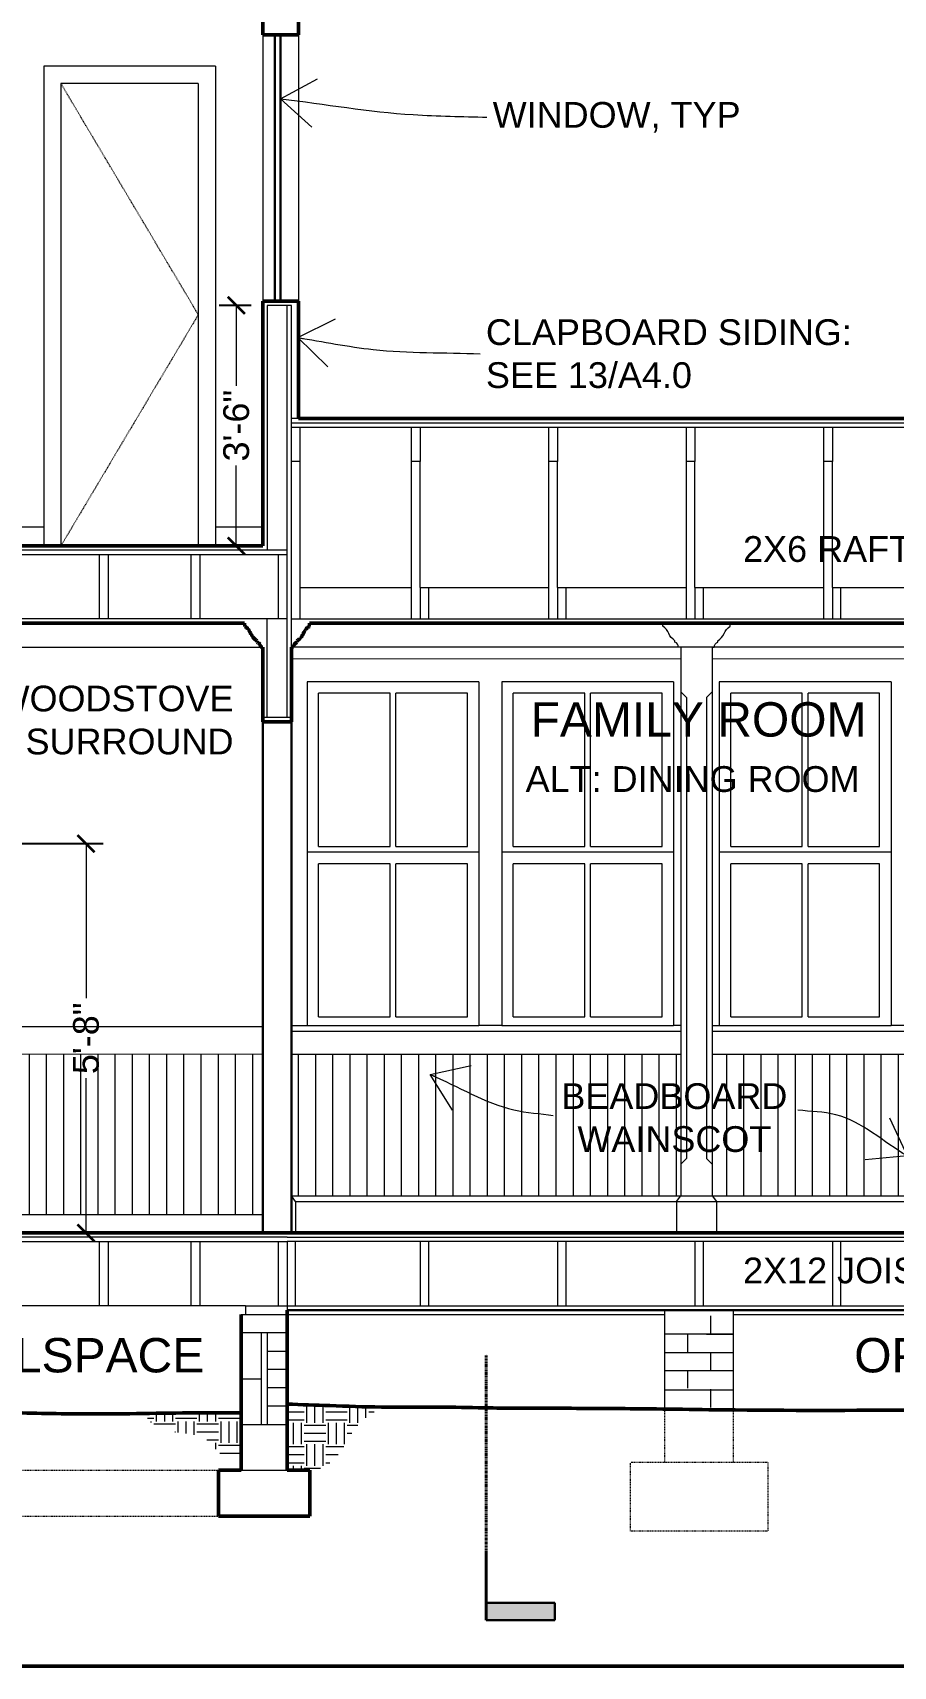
# Model space of a CAD drawing. Header units: inches. Extents: x -4969 to 16721, y 2489 to 24693.
# Drawn here: x 10535 to 10685.4, y 5345.5 to 5630.8 of the extents above; entities that cross this region are included whole.
import ezdxf

# ---------------------------------------------------------------- set-up
doc = ezdxf.new("R2010")
doc.units = ezdxf.units.IN
doc.header["$MEASUREMENT"] = 0
doc.linetypes.add('CENTER', pattern=[2, 1.25, -0.25, 0.25, -0.25])
doc.linetypes.add('DASHED2', pattern=[0.375, 0.25, -0.125])
doc.layers.get('0').update_dxf_attribs({"lineweight": 5})
for name, color, linetype, lineweight in [('1', 1, 'Continuous', 9), ('2', 6, 'Continuous', 20), ('3', 3, 'Continuous', 30), ('5', 4, 'Continuous', 50), ('A-DIMSx', 7, 'Continuous', 9), ('A-LINK', 7, 'Continuous', 40), ('A-TEXTx', 7, 'Continuous', 20)]:
    doc.layers.add(name, color=color, linetype=linetype, lineweight=lineweight)
doc.styles.get("Standard").update_dxf_attribs({"font": 'Arial.ttf'})
doc.dimstyles.get("Standard").update_dxf_attribs({"dimtxt": 3, "dimasz": 2, "dimexe": 0.03125, "dimexo": 0.0625, "dimgap": 0.03125, "dimtad": 0, "dimtoh": 1, "dimdec": 4, "dimlfac": 0.99985, "dimzin": 0, "dimdsep": 46, "dimlunit": 4, "dimtxsty": 'Standard', "dimblk": 'ARCHTICK', "dimblk1": 'ARCHTICK', "dimblk2": 'ARCHTICK', "dimcen": 0.09, "dimclrt": 256, "dimadec": 0, "dimazin": 0, "dimtfac": 1, "dimtdec": 4, "dimtofl": 0, "dimtmove": 0, "dimatfit": 3, "dimfxl": 1, "dimtolj": 1, "dimtzin": 0, "dimarcsym": 0})

# ---------------------------------------------------------------- blocks, each defined once
blk = doc.blocks.new('_ArchTick')
at = {"color": 0, "linetype": 'ByBlock', "lineweight": 0, "const_width": 0.15}
blk.add_lwpolyline([(-0.5, -0.5), (0.5, 0.5)], dxfattribs=at)
blk = doc.blocks.new('*D82')
at = {"layer": 'A-DIMSx', "color": 0, "lineweight": -2, "ltscale": 0.1, "transparency": 16777216}
for p, q in [((10530.97, 5489.18), (10547.37, 5489.18)), ((10532.95, 5421.18), (10547.37, 5421.18))]:
    blk.add_line(p, q, dxfattribs=at)
at = {"layer": 'A-DIMSx', "color": 0, "lineweight": 5, "ltscale": 0.1, "transparency": 16777216}
for p, q in [((10544.37, 5489.18), (10544.37, 5462.17)), ((10544.37, 5421.18), (10544.37, 5448.2))]:
    blk.add_line(p, q, dxfattribs=at)
at = {"layer": 'Defpoints', "color": 0, "ltscale": 0.1, "transparency": 16777216}
for p in [(10528.97, 5489.18), (10530.95, 5421.18), (10544.37, 5421.18)]:
    blk.add_point(p, dxfattribs=at)
at = {"layer": 'A-DIMSx', "color": 0, "lineweight": 5, "ltscale": 0.1, "transparency": 16777216, "xscale": 3, "yscale": 3, "zscale": 3}
for p, rotation in [((10544.37, 5489.18), 90), ((10544.37, 5421.18), 270)]:
    blk.add_blockref('_ArchTick', p, dxfattribs=dict(at, rotation=rotation))
at = {"layer": 'A-DIMSx', "ltscale": 0.1, "transparency": 16777216, "insert": (10544.37, 5455.18), "char_height": 4.5, "attachment_point": 5, "rotation": 90}
blk.add_mtext('\\A1;5\'-8"', dxfattribs=at)
blk = doc.blocks.new('*D86')
at = {"layer": 'A-DIMSx', "color": 0, "lineweight": -2, "ltscale": 0.1, "transparency": 16777216}
for p, q in [((10573.23, 5583.18), (10567.61, 5583.18)), ((10573.23, 5541.18), (10567.61, 5541.18))]:
    blk.add_line(p, q, dxfattribs=at)
at = {"layer": 'A-DIMSx', "color": 0, "lineweight": 5, "ltscale": 0.1, "transparency": 16777216}
for p, q in [((10570.61, 5583.18), (10570.61, 5569.16)), ((10570.61, 5541.18), (10570.61, 5555.2))]:
    blk.add_line(p, q, dxfattribs=at)
at = {"layer": 'Defpoints', "color": 0, "ltscale": 0.1, "transparency": 16777216}
for p in [(10570.61, 5583.18), (10575.23, 5583.18), (10575.23, 5541.18)]:
    blk.add_point(p, dxfattribs=at)
at = {"layer": 'A-DIMSx', "color": 0, "lineweight": 5, "ltscale": 0.1, "transparency": 16777216, "xscale": 3, "yscale": 3, "zscale": 3}
for p, rotation in [((10570.61, 5583.18), 90), ((10570.61, 5541.18), 270)]:
    blk.add_blockref('_ArchTick', p, dxfattribs=dict(at, rotation=rotation))
at = {"layer": 'A-DIMSx', "ltscale": 0.1, "transparency": 16777216, "insert": (10570.61, 5562.18), "char_height": 4.5, "attachment_point": 5, "rotation": 90}
blk.add_mtext('\\A1;3\'-6"', dxfattribs=at)
blk = doc.blocks.new('interior glazed porch')
at = {"layer": '1', "ltscale": 0.25}
h = blk.add_hatch(dxfattribs=at)
h.set_pattern_fill('ANSI31', color=256, scale=24, angle=135, style=0)
h.set_pattern_definition([(90, (12306.262, 1048.578), (3, 2e-16), [])])
h.paths.add_polyline_path([(10804.26, 5433.68), (10804.27, 5458.45), (10870.01, 5458.45), (10870.01, 5433.68)])
at = {"layer": '1'}
for p, q in [((10870.01, 5527.41), (10803.51, 5527.43)), ((10806.76, 5494.68), (10806.76, 5521.43)), ((10819.26, 5521.43), (10806.76, 5521.43)), ((10819.26, 5494.68), (10819.26, 5521.43)), ((10820.26, 5494.68), (10820.26, 5521.43)), ((10832.76, 5521.43), (10820.26, 5521.43)), ((10832.76, 5494.68), (10832.76, 5521.43)), ((10840.76, 5494.68), (10840.76, 5521.43)), ((10853.26, 5521.43), (10840.76, 5521.43)), ((10853.26, 5494.68), (10853.26, 5521.43)), ((10854.26, 5494.68), (10854.26, 5521.43)), ((10866.76, 5521.43), (10854.26, 5521.43)), ((10866.76, 5494.68), (10866.76, 5521.43)), ((10806.76, 5494.68), (10819.26, 5494.68)), ((10820.26, 5494.68), (10832.76, 5494.68)), ((10840.76, 5494.68), (10853.26, 5494.68)), ((10854.26, 5494.68), (10866.76, 5494.68)), ((10819.26, 5491.68), (10806.76, 5491.68)), ((10806.76, 5464.93), (10806.76, 5491.68)), ((10819.26, 5464.93), (10819.26, 5491.68)), ((10832.76, 5491.68), (10820.26, 5491.68)), ((10820.26, 5464.93), (10820.26, 5491.68)), ((10832.76, 5464.93), (10832.76, 5491.68)), ((10853.26, 5491.68), (10840.76, 5491.68)), ((10840.76, 5464.93), (10840.76, 5491.68)), ((10853.26, 5464.93), (10853.26, 5491.68)), ((10866.76, 5491.68), (10854.26, 5491.68)), ((10854.26, 5464.93), (10854.26, 5491.68)), ((10866.76, 5464.93), (10866.76, 5491.68)), ((10806.76, 5464.93), (10819.26, 5464.93)), ((10820.26, 5464.93), (10832.76, 5464.93)), ((10840.76, 5464.93), (10853.26, 5464.93)), ((10854.26, 5464.93), (10866.76, 5464.93)), ((10838.76, 5463.43), (10834.76, 5463.43)), ((10803.51, 5458.43), (10870.01, 5458.43)), ((10803.51, 5433.68), (10870.01, 5433.68)), ((10804.26, 5432.68), (10869.26, 5432.68))]:
    blk.add_line(p, q, dxfattribs=at)
at = {"layer": '2'}
for p, q in [((10804.76, 5523.43), (10804.76, 5463.43)), ((10834.76, 5523.43), (10804.76, 5523.43)), ((10834.76, 5523.43), (10834.76, 5463.43)), ((10838.76, 5523.43), (10838.76, 5463.43)), ((10868.76, 5523.43), (10838.76, 5523.43)), ((10868.76, 5523.43), (10868.76, 5463.43)), ((10834.76, 5493.68), (10804.76, 5493.68)), ((10868.76, 5493.68), (10838.76, 5493.68)), ((10803.51, 5463.43), (10804.76, 5463.43)), ((10803.51, 5462.43), (10870.01, 5462.43)), ((10804.76, 5463.43), (10834.76, 5463.43)), ((10838.76, 5463.43), (10868.76, 5463.43)), ((10870.01, 5463.43), (10868.76, 5463.43))]:
    blk.add_line(p, q, dxfattribs=at)
blk = doc.blocks.new('column interior glazed porch')
at = {"layer": '1', "ltscale": 0.25}
for p, q in [((10806.7, 5533.68), (10794.82, 5533.68)), ((10803.51, 5529.51), (10798.01, 5529.51)), ((10799.01, 5520.68), (10799.01, 5440.18)), ((10802.51, 5520.68), (10802.51, 5440.18)), ((10799.01, 5440.18), (10798.01, 5439.18)), ((10802.51, 5440.18), (10803.51, 5439.18)), ((10797.26, 5432.68), (10804.26, 5432.68)), ((10798.01, 5433.68), (10803.51, 5433.68))]:
    blk.add_line(p, q, dxfattribs=at)
at = {"layer": '1', "lineweight": 5, "ltscale": 0.25}
for p, q in [((10799.01, 5520.68), (10798.01, 5521.68)), ((10803.51, 5521.68), (10802.51, 5520.68))]:
    blk.add_line(p, q, dxfattribs=at)
at = {"layer": '2'}
for p, q in [((10798.01, 5529.51), (10798.01, 5433.68)), ((10803.51, 5529.51), (10803.51, 5433.68)), ((10797.26, 5432.68), (10798.01, 5433.68)), ((10797.26, 5432.68), (10797.26, 5427.18)), ((10803.51, 5433.68), (10804.26, 5432.68)), ((10804.26, 5432.68), (10804.26, 5427.18))]:
    blk.add_line(p, q, dxfattribs=at)
for points in [[(10798.01, 5529.51), (10797.64, 5529.51, 0.337628), (10797.01, 5530.34), (10797.01, 5530.62, -0.146017), (10795.93, 5531.86, 0.163879), (10794.88, 5533.13), (10794.82, 5533.68)], [(10803.51, 5529.51), (10803.88, 5529.51, -0.337628), (10804.52, 5530.34), (10804.52, 5530.62, 0.146017), (10805.6, 5531.86, -0.163879), (10806.65, 5533.13), (10806.7, 5533.68)]]:
    blk.add_lwpolyline(points, format="xyb", dxfattribs=at)
blk = doc.blocks.new('Section Tail 1a')
at = {"layer": 'A-LINK', "lineweight": 5, "ltscale": 0.1}
blk.add_hatch(color=152, dxfattribs=at).paths.add_polyline_path([(5.4248, 3.0938), (5.4248, 3.1563), (5.1748, 3.1563), (5.1748, 3.0938)])
at = {"layer": 'A-LINK', "color": 152, "linetype": 'Continuous', "lineweight": 30, "ltscale": 0.1}
for p, q in [((5.4248, 3.1563), (5.1748, 3.1563)), ((5.1748, 3.0938), (5.1748, 3.1563)), ((5.4248, 3.0938), (5.1748, 3.0938))]:
    blk.add_line(p, q, dxfattribs=at)
at = {"layer": 'A-LINK', "color": 152, "linetype": 'Continuous', "ltscale": 0.1}
blk.add_line((5.4248, 2.9063), (5.4248, 3.1563), dxfattribs=at)

msp = doc.modelspace()

# ---------------------------------------------------------------- hatches: boundary and pattern name
at = {"layer": '1', "ltscale": 0.25}
h = msp.add_hatch(dxfattribs=at)
h.set_pattern_fill('ANSI31', color=256, scale=24, angle=135, style=0)
h.set_pattern_definition([(90, (12022.4698, 1042.578), (3, 2e-16), [])])
h.paths.add_polyline_path([(10520.4751587, 5424.4274193), (10520.4751587, 5452.4456031), (10575.2251587, 5452.4456031), (10575.2251587, 5424.4274193)])
h = msp.add_hatch(dxfattribs=at)
h.set_pattern_fill('ANSI31', color=256, scale=24, angle=135, style=0)
h.set_pattern_definition([(90, (12084.4754, 1042.578), (3, 2e-16), [])])
h.paths.add_polyline_path([(10580.2223551, 5427.6843083), (10580.227927, 5452.4456031), (10648.2279269, 5452.4456031), (10648.222355, 5427.6843083)])
h = msp.add_hatch(dxfattribs=at)
h.set_pattern_fill('EARTH', color=256, scale=15, angle=180, style=0)
h.set_pattern_definition([(180, (14167.4752, 1050), (-3.75, 3.75), [3.75, -3.75]), (180, (14167.4752, 1051.4062), (-3.75, 3.75), [3.75, -3.75]), (180, (14167.4752, 1052.8125), (-3.75, 3.75), [3.75, -3.75]), (90, (14167.0065, 1053.2812), (3.75, 3.75), [3.75, -3.75]), (90, (14165.6002, 1053.2812), (3.75, 3.75), [3.75, -3.75]), (90, (14164.194, 1053.2812), (3.75, 3.75), [3.75, -3.75])])
edge = h.paths.add_edge_path()
edge.add_spline(control_points=[(10571.4751587, 5381.3617046), (10570.3489462, 5381.4086564), (10567.9770854, 5381.7173639), (10565.1148318, 5386.8377702), (10558.2640401, 5385.6288466), (10555.1953733, 5388.525879), (10554.2685121, 5389.6527651)], knot_values=[0.9278892518, 0.9278892518, 0.9278892518, 0.9278892518, 4.1195315284, 7.9615525031, 16.473444755, 20.7152559131, 20.7152559131, 20.7152559131, 20.7152559131], degree=3, periodic=0)
edge.add_spline(control_points=[(10554.2685121, 5389.6527648), (10557.3373229, 5389.7002222), (10563.0727715, 5389.8028073), (10568.8084737, 5389.7839934), (10571.4751587, 5389.7752463)], knot_values=[69.0483932346, 69.0483932346, 69.0483932346, 69.0483932346, 78.2553819578, 86.2553819578, 86.2553819578, 86.2553819578, 86.2553819578], degree=3, periodic=0)
edge.add_line((10571.4751587, 5389.7752463), (10571.4751587, 5381.3617048))
h = msp.add_hatch(dxfattribs=at)
h.set_pattern_fill('EARTH', color=256, scale=15, angle=180, style=0)
h.set_pattern_definition([(180, (14167.4752, 1046), (-3.75, 3.75), [3.75, -3.75]), (180, (14167.4752, 1047.4062), (-3.75, 3.75), [3.75, -3.75]), (180, (14167.4752, 1048.8125), (-3.75, 3.75), [3.75, -3.75]), (90, (14167.0065, 1049.2812), (3.75, 3.75), [3.75, -3.75]), (90, (14165.6002, 1049.2812), (3.75, 3.75), [3.75, -3.75]), (90, (14164.194, 1049.2812), (3.75, 3.75), [3.75, -3.75])])
edge = h.paths.add_edge_path()
edge.add_line((10579.4751587, 5379.6533881), (10579.4751587, 5391.2958354))
edge.add_spline(control_points=[(10579.4751587, 5391.2958354), (10581.9592073, 5391.2046815), (10587.4468447, 5391.0033088), (10592.9993121, 5390.8168524), (10596.0677523, 5390.7835789), (10596.1308517, 5390.7829232)], knot_values=[0, 0, 0, 0, 7.4573924002, 16.4745021806, 16.6638223602, 16.6638223602, 16.6638223602, 16.6638223602], degree=3, periodic=0)
edge.add_spline(control_points=[(10596.1308516, 5390.7829239), (10594.3467436, 5389.7846202), (10591.163836, 5387.6262771), (10589.1672492, 5382.7577423), (10585.0091187, 5379.2797374), (10581.5840859, 5379.5109942), (10579.4751587, 5379.6533881)], knot_values=[-21.3338834232, -21.3338834232, -21.3338834232, -21.3338834232, -15.3758070834, -9.8386028234, -6.0580143811, 0, 0, 0, 0], degree=3, periodic=0)

# ---------------------------------------------------------------- linework, layer by layer
for p, q in [((10575.2251411, 5630.4343083), (10575.2251411, 5583.9343083)), ((10581.4751411, 5630.4343083), (10581.4751411, 5583.9343083)), ((10566.9751411, 5624.9343083), (10536.9751411, 5624.9343083)), ((10536.9751411, 5624.9343083), (10536.9751411, 5541.1843083)), ((10566.9751411, 5624.9343083), (10566.9751411, 5541.1843083)), ((10392.0966765, 5523.5132422), (10574.8536409, 5523.5132422)), ((10648.225141, 5521.4149633), (10580.2251411, 5521.4319149)), ((10720.7251587, 5523.5132422), (10580.5966589, 5523.5132422)), ((10572.2251587, 5408.4343083), (10579.4751587, 5408.4343083))]:
    msp.add_line(p, q, dxfattribs=at)
at = {"layer": '1', "linetype": 'DASHED2', "ltscale": 0.25}
for p, q in [((10563.9751411, 5581.5593083), (10539.9751411, 5621.9343083)), ((10563.9751411, 5581.5593083), (10539.9751411, 5541.1843083)), ((10645.475141, 5381.0843083), (10645.475141, 5390.4272796)), ((10657.475141, 5381.0843083), (10657.475141, 5390.2701227)), ((10639.475141, 5369.0843083), (10639.475141, 5381.0843083)), ((10645.475141, 5381.0843083), (10639.475141, 5381.0843083)), ((10657.475141, 5381.0843083), (10645.475141, 5381.0843083)), ((10663.475141, 5381.0843083), (10657.475141, 5381.0843083)), ((10663.475141, 5381.0843083), (10663.475141, 5369.0843083)), ((10399.4751587, 5379.7343083), (10567.4751587, 5379.7343083)), ((10503.4751587, 5371.7343083), (10567.4751587, 5371.7343083)), ((10663.475141, 5369.0843083), (10639.475141, 5369.0843083))]:
    msp.add_line(p, q, dxfattribs=at)
at = {"layer": '1'}
for p, q in [((10580.2251411, 5583.1843083), (10575.9751411, 5583.1843083)), ((10575.9751411, 5583.1843083), (10575.9751411, 5540.4343083)), ((10579.4751411, 5511.1843083), (10579.4751411, 5583.1843083)), ((10580.2251411, 5511.1843083), (10580.2251411, 5583.1843083)), ((10581.4751411, 5563.4343083), (10580.2251411, 5563.4343083)), ((10580.2251411, 5562.6843083), (10873.4751732, 5562.6843083)), ((10580.2251411, 5561.9343083), (10873.4751732, 5561.9343083)), ((10581.7251411, 5555.9343083), (10581.7251411, 5528.4343083)), ((10601.2251235, 5528.4343083), (10601.2251235, 5555.9343083)), ((10602.7251235, 5533.9343083), (10602.7251235, 5555.9343083)), ((10625.2251235, 5528.4343083), (10625.2251235, 5555.9343083)), ((10626.7251235, 5533.9343083), (10626.7251235, 5555.9343083)), ((10649.2251235, 5528.4343083), (10649.2251235, 5555.9343083)), ((10650.7251235, 5533.9343083), (10650.7251235, 5555.9343083)), ((10673.2251235, 5528.4343083), (10673.2251235, 5555.9343083)), ((10674.7251235, 5533.9343083), (10674.7251235, 5555.9343083)), ((10536.9751411, 5544.4274193), (10429.9751763, 5544.4274193)), ((10575.2251411, 5544.4274193), (10566.9751235, 5544.4274193)), ((10579.4751587, 5511.1843083), (10579.4751587, 5541.9343083)), ((10579.4751587, 5540.4343083), (10387.4751587, 5540.4343083)), ((10387.4751587, 5539.6843083), (10579.4751587, 5539.6843083)), ((10546.7251587, 5528.4343083), (10546.7251587, 5539.6843083)), ((10548.2251587, 5539.6843083), (10548.2251587, 5528.4343083)), ((10562.7251587, 5528.4343083), (10562.7251587, 5539.6843083)), ((10564.2251587, 5539.6843083), (10564.2251587, 5528.4343083)), ((10577.9751587, 5528.4343083), (10577.9751587, 5539.6843083)), ((10581.7251411, 5533.9343083), (10601.2251235, 5533.9343083)), ((10602.7251235, 5533.9343083), (10602.7251235, 5528.4343083)), ((10602.7251235, 5533.9343083), (10625.2251235, 5533.9343083)), ((10604.2251235, 5528.4343083), (10604.2251235, 5533.9343083)), ((10626.7251235, 5533.9343083), (10626.7251235, 5528.4343083)), ((10626.7251235, 5533.9343083), (10649.2251235, 5533.9343083)), ((10628.2251235, 5528.4343083), (10628.2251235, 5533.9343083)), ((10650.7251235, 5533.9343083), (10650.7251235, 5528.4343083)), ((10650.7251235, 5533.9343083), (10650.7251235, 5528.4343083)), ((10650.7251235, 5533.9343083), (10673.2251235, 5533.9343083)), ((10652.2251235, 5528.4343083), (10652.2251235, 5533.9343083)), ((10652.2251235, 5528.4343083), (10652.2251235, 5533.9343083)), ((10674.7251235, 5533.9343083), (10674.7251235, 5528.4343083)), ((10674.7251235, 5533.9343083), (10697.2251235, 5533.9343083)), ((10676.2251235, 5528.4343083), (10676.2251235, 5533.9343083)), ((10579.4751587, 5528.4343083), (10387.4751587, 5528.4343083)), ((10575.9751587, 5511.1843083), (10575.9751587, 5528.4343083)), ((10579.4751235, 5528.4343083), (10579.4751587, 5528.4343083)), ((10580.2251411, 5528.4343083), (10863.9751587, 5528.4343083)), ((10584.9751093, 5488.6791416), (10584.9751093, 5515.4291416)), ((10597.4751093, 5515.4291416), (10584.9751093, 5515.4291416)), ((10597.4751093, 5488.6791416), (10597.4751093, 5515.4291416)), ((10598.4751093, 5488.6791416), (10598.4751093, 5515.4291416)), ((10610.9751093, 5515.4291416), (10598.4751093, 5515.4291416)), ((10610.9751093, 5488.6791416), (10610.9751093, 5515.4291416)), ((10618.9751093, 5488.6791416), (10618.9751093, 5515.4291416)), ((10631.4751093, 5515.4291416), (10618.9751093, 5515.4291416)), ((10631.4751093, 5488.6791416), (10631.4751093, 5515.4291416)), ((10632.4751093, 5488.6791416), (10632.4751093, 5515.4291416)), ((10644.9751093, 5515.4291416), (10632.4751093, 5515.4291416)), ((10644.9751093, 5488.6791416), (10644.9751093, 5515.4291416)), ((10580.2251411, 5511.1843083), (10575.2251587, 5511.1843083)), ((10584.9751093, 5488.6791416), (10597.4751093, 5488.6791416)), ((10598.4751093, 5488.6791416), (10610.9751093, 5488.6791416)), ((10618.9751093, 5488.6791416), (10631.4751093, 5488.6791416)), ((10632.4751093, 5488.6791416), (10644.9751093, 5488.6791416)), ((10597.4751093, 5485.6791416), (10584.9751093, 5485.6791416)), ((10584.9751093, 5458.9291416), (10584.9751093, 5485.6791416)), ((10597.4751093, 5458.9291416), (10597.4751093, 5485.6791416)), ((10610.9751093, 5485.6791416), (10598.4751093, 5485.6791416)), ((10598.4751093, 5458.9291416), (10598.4751093, 5485.6791416)), ((10610.9751093, 5458.9291416), (10610.9751093, 5485.6791416)), ((10631.4751093, 5485.6791416), (10618.9751093, 5485.6791416)), ((10618.9751093, 5458.9291416), (10618.9751093, 5485.6791416)), ((10631.4751093, 5458.9291416), (10631.4751093, 5485.6791416)), ((10644.9751093, 5485.6791416), (10632.4751093, 5485.6791416)), ((10632.4751093, 5458.9291416), (10632.4751093, 5485.6791416)), ((10644.9751093, 5458.9291416), (10644.9751093, 5485.6791416)), ((10584.9751093, 5458.9291416), (10597.4751093, 5458.9291416)), ((10598.4751093, 5458.9291416), (10610.9751093, 5458.9291416)), ((10618.9751093, 5458.9291416), (10631.4751093, 5458.9291416)), ((10632.4751093, 5458.9291416), (10644.9751093, 5458.9291416)), ((10616.9751093, 5457.4342978), (10612.9751093, 5457.4342978)), ((10520.4751587, 5452.4301347), (10575.2251587, 5452.4456031)), ((10580.2251411, 5452.4343083), (10648.225141, 5452.4343083)), ((10580.9752709, 5426.6843083), (10580.2251411, 5427.6844814)), ((10580.2252709, 5427.6843083), (10648.225141, 5427.6843083)), ((10580.9752709, 5426.6843083), (10580.9752709, 5421.1843083)), ((10580.9752709, 5426.6843083), (10647.475141, 5426.6843083)), ((10520.4751587, 5424.4274193), (10575.2251587, 5424.4274193)), ((10579.4751587, 5420.4343083), (10387.4751587, 5420.4343083)), ((10387.4751587, 5419.6843083), (10579.4751587, 5419.6843083)), ((10546.7251587, 5408.4343083), (10546.7251587, 5419.6843083)), ((10548.2251587, 5419.6843083), (10548.2251587, 5408.4343083)), ((10562.7251587, 5408.4343083), (10562.7251587, 5419.6843083)), ((10564.2251587, 5419.6843083), (10564.2251587, 5408.4343083)), ((10577.9751587, 5408.4343083), (10577.9751587, 5419.6843083)), ((10579.4751587, 5420.4343083), (10867.4751411, 5420.4343083)), ((10867.4751411, 5419.6843083), (10579.4751587, 5419.6843083)), ((10579.4751587, 5419.6843083), (10579.4751587, 5407.6843083)), ((10580.9751587, 5408.4343083), (10580.9751587, 5419.6843083)), ((10602.7251587, 5419.6843083), (10602.7251587, 5408.4343083)), ((10604.2251587, 5408.4343083), (10604.2251587, 5419.6843083)), ((10626.7251587, 5419.6843083), (10626.7251587, 5408.4343083)), ((10628.2251587, 5408.4343083), (10628.2251587, 5419.6843083)), ((10650.7251587, 5419.6843083), (10650.7251587, 5408.4343083)), ((10652.2251587, 5408.4343083), (10652.2251587, 5419.6843083)), ((10674.7251587, 5419.6843083), (10674.7251587, 5408.4343083)), ((10676.2251587, 5408.4343083), (10676.2251587, 5419.6843083)), ((10572.2251587, 5408.4343083), (10394.7251587, 5408.4343083)), ((10548.2251587, 5408.4343083), (10546.7251587, 5408.4343083)), ((10564.2251587, 5408.4343083), (10562.7251587, 5408.4343083)), ((10571.4751587, 5406.9343083), (10579.4751587, 5406.9343083)), ((10572.2251587, 5408.4343083), (10572.2251587, 5406.9343083)), ((10579.4751587, 5408.4343083), (10867.4751411, 5408.4343083)), ((10579.4751587, 5406.9343083), (10645.475141, 5406.9343083)), ((10653.475141, 5403.4843083), (10653.475141, 5406.6843083)), ((10657.475141, 5406.9343083), (10717.475141, 5406.9343083)), ((10657.475141, 5403.4843083), (10645.475141, 5403.4843083)), ((10649.475141, 5400.2843083), (10649.475141, 5403.4843083)), ((10652.725141, 5403.4843083), (10657.475141, 5403.4843083)), ((10645.475141, 5400.2843083), (10657.475141, 5400.2843083)), ((10653.475141, 5397.0843083), (10653.475141, 5400.2843083)), ((10657.475141, 5397.0843083), (10645.475141, 5397.0843083)), ((10649.475141, 5394.0671823), (10649.475141, 5397.0843083)), ((10657.475141, 5393.7275572), (10645.475141, 5393.7275572)), ((10653.475141, 5390.6843083), (10653.475141, 5393.8843083))]:
    msp.add_line(p, q, dxfattribs=at)
for points in [[(10580.2251411, 5555.9343083), (10580.2251411, 5561.9343083), (10581.7251411, 5561.9343083), (10581.7251411, 5555.9343083), (10580.2251411, 5555.9343083)], [(10601.2251235, 5555.9343083), (10601.2251235, 5561.9343083), (10602.7251235, 5561.9343083), (10602.7251235, 5555.9343083), (10601.2251235, 5555.9343083)], [(10625.2251235, 5555.9343083), (10625.2251235, 5561.9343083), (10626.7251235, 5561.9343083), (10626.7251235, 5555.9343083), (10625.2251235, 5555.9343083)], [(10649.2251235, 5555.9343083), (10649.2251235, 5561.9343083), (10650.7251235, 5561.9343083), (10650.7251235, 5555.9343083), (10649.2251235, 5555.9343083)], [(10673.2251235, 5555.9343083), (10673.2251235, 5561.9343083), (10674.7251235, 5561.9343083), (10674.7251235, 5555.9343083), (10673.2251235, 5555.9343083)]]:
    msp.add_lwpolyline(points, dxfattribs=at)
at = {"layer": '2'}
for p, q in [((10539.9751411, 5621.9343083), (10539.9751411, 5541.1843083)), ((10563.9751411, 5621.9343083), (10539.9751411, 5621.9343083)), ((10563.9751411, 5621.9343083), (10563.9751411, 5541.1843083)), ((10612.9751093, 5517.4303148), (10582.9751093, 5517.428619)), ((10582.9751093, 5517.428619), (10582.9751093, 5457.4342978)), ((10612.9751093, 5517.4303148), (10612.9751093, 5457.4342714)), ((10646.9751093, 5517.4303148), (10616.9751093, 5517.428619)), ((10616.9751093, 5517.428619), (10616.9751093, 5457.4342978)), ((10646.9751093, 5517.4303148), (10646.9751093, 5457.4342714)), ((10612.9751093, 5487.6801432), (10582.9750675, 5487.6784739)), ((10646.9751093, 5487.6801432), (10616.9750675, 5487.6784739)), ((10575.2251587, 5457.1843083), (10520.4807306, 5457.1843083)), ((10580.2251411, 5457.4342903), (10582.9751093, 5457.4342994)), ((10580.2251411, 5456.4343083), (10648.225141, 5456.4343083)), ((10582.9751093, 5457.4342978), (10612.9751093, 5457.4342714)), ((10616.9751093, 5457.4342978), (10646.9751093, 5457.4342714)), ((10648.225141, 5457.4342953), (10646.9751093, 5457.4342994)), ((10645.475141, 5390.4272796), (10645.475141, 5407.6843083)), ((10657.475141, 5390.2701227), (10657.475141, 5407.6843083)), ((10579.4751587, 5403.7343083), (10571.4751587, 5403.7343083)), ((10574.9751587, 5403.7343083), (10574.9751587, 5387.7343083)), ((10575.9751587, 5403.7343083), (10575.9751587, 5387.7343083)), ((10575.9751587, 5400.5343083), (10579.4751587, 5400.5343083)), ((10571.4751587, 5395.7343083), (10574.9751587, 5395.7343083)), ((10579.4751587, 5397.3343083), (10575.9751587, 5397.3343083)), ((10579.4751587, 5394.1343083), (10575.9751587, 5394.1343083)), ((10579.4751587, 5390.9343083), (10575.9751587, 5390.9343083)), ((10571.4751587, 5387.7343083), (10579.4751587, 5387.7343083))]:
    msp.add_line(p, q, dxfattribs=at)
at = {"layer": '2', "ltscale": 0.25}
msp.add_line((10571.4751587, 5379.7343083), (10579.4751587, 5379.7343083), dxfattribs=at)
at = {"layer": '3'}
for p, q in [((10577.3501411, 5583.9343083), (10577.3501411, 5630.4343083)), ((10578.3501411, 5583.9343083), (10578.3501411, 5630.4343083)), ((10575.2251587, 5421.1843083), (10575.2251587, 5510.4343083)), ((10580.2251411, 5510.4343083), (10580.2251411, 5421.1843083)), ((10579.4751587, 5407.6843083), (10859.4751587, 5407.6843083))]:
    msp.add_line(p, q, dxfattribs=at)
at = {"layer": '5'}
for p, q in [((10581.4751411, 5654.3127468), (10581.4751411, 5630.4343083)), ((10575.2251411, 5643.5132422), (10575.2251411, 5630.4343083)), ((10581.4751411, 5630.4343083), (10575.2251411, 5630.4343083)), ((10575.2251411, 5583.9422757), (10575.2251411, 5541.1843083)), ((10581.4751411, 5583.9343083), (10575.2251411, 5583.9343083)), ((10581.4751411, 5583.9343083), (10581.4751411, 5563.4343083)), ((10581.4751411, 5563.4343083), (10873.4751732, 5563.4343083)), ((10575.2251411, 5541.1843083), (10390.9751587, 5541.1843083)), ((10394.9133723, 5527.6843083), (10572.0369451, 5527.6843083)), ((10572.0899, 5527.1285186), (10572.0369451, 5527.6843083)), ((10583.3603998, 5527.1285186), (10583.4133547, 5527.6843083)), ((10717.5369451, 5527.6843083), (10583.4133547, 5527.6843083)), ((10574.2183843, 5524.342121), (10574.2183843, 5524.6150609)), ((10581.2319154, 5524.342121), (10581.2319154, 5524.6150609)), ((10575.2251587, 5523.5132422), (10574.8536409, 5523.5132422)), ((10575.2251587, 5510.4343083), (10575.2251587, 5523.5132422)), ((10580.2251411, 5510.4343083), (10580.2251411, 5523.5132422)), ((10580.2251411, 5523.5132422), (10580.5966589, 5523.5132422)), ((10580.2251411, 5510.4343083), (10575.2251411, 5510.4343083)), ((10580.2251411, 5421.1843083), (10390.9751587, 5421.1843083)), ((10580.2251411, 5421.1843083), (10719.975141, 5421.1843083)), ((10571.4751587, 5406.9343083), (10571.4751587, 5379.7343083)), ((10579.4751587, 5407.6843083), (10579.4751587, 5379.7343083)), ((10567.4751587, 5371.7343083), (10567.4751587, 5379.7343083)), ((10567.4751587, 5379.7343083), (10571.4751587, 5379.7343083)), ((10579.4751587, 5379.7343083), (10583.4751587, 5379.7343083)), ((10583.4751587, 5379.7343083), (10583.4751587, 5371.7343083)), ((10583.4751587, 5371.7343083), (10567.4751587, 5371.7343083))]:
    msp.add_line(p, q, dxfattribs=at)
at = {"layer": '5', "ltscale": 0.1}
msp.add_line((10118.1819787, 5345.5008975), (11219.8879715, 5345.5008975), dxfattribs=at)
at = {"layer": '5'}
for points, knots in [([(10574.2183843, 5524.6150609), (10574.0896584, 5524.6976612), (10573.9575443, 5524.7851562), (10573.7683936, 5524.9438246), (10573.5911136, 5525.1456216), (10573.4394674, 5525.3756949), (10573.2848454, 5525.6192681), (10573.1315362, 5525.8773354), (10572.9843355, 5526.1334894), (10572.8518842, 5526.3750861), (10572.7252941, 5526.5821139), (10572.5930161, 5526.7519008), (10572.4484835, 5526.8912352), (10572.2899005, 5527.008223), (10572.1769191, 5527.0769515), (10572.0899, 5527.1285186)], [0.02252924258, 0.02252924258, 0.02252924258, 0.02252924258, 0.0848948356, 0.16525381449, 0.24407818869, 0.32590546439, 0.41317453746, 0.50401511078, 0.5962486035, 0.67928693936, 0.75221584643, 0.81459891015, 0.872600463, 0.93247186799, 0.99170471556, 0.99170471556, 0.99170471556, 0.99170471556]), ([(10581.2319154, 5524.6150609), (10581.3606414, 5524.6976612), (10581.4927555, 5524.7851562), (10581.6819062, 5524.9438246), (10581.8591861, 5525.1456216), (10582.0108324, 5525.3756949), (10582.1654544, 5525.6192681), (10582.3187635, 5525.8773354), (10582.4659643, 5526.1334894), (10582.5984156, 5526.3750861), (10582.7250057, 5526.5821139), (10582.8572837, 5526.7519008), (10583.0018163, 5526.8912352), (10583.1603992, 5527.008223), (10583.2733807, 5527.0769515), (10583.3603998, 5527.1285186)], [0.02252924258, 0.02252924258, 0.02252924258, 0.02252924258, 0.0848948356, 0.16525381449, 0.24407818869, 0.32590546439, 0.41317453746, 0.50401511078, 0.5962486035, 0.67928693936, 0.75221584643, 0.81459891015, 0.872600463, 0.93247186799, 0.99170471556, 0.99170471556, 0.99170471556, 0.99170471556]), ([(10574.8536409, 5523.5132422), (10574.8384483, 5523.6330524), (10574.8200101, 5523.7547429), (10574.7514025, 5523.9306785), (10574.647156, 5524.0809329), (10574.5222433, 5524.1936738), (10574.4033559, 5524.2678987), (10574.3216853, 5524.3022637), (10574.2183843, 5524.342121)], [0.04595771603, 0.04595771603, 0.04595771603, 0.04595771603, 0.20058811132, 0.3838219169, 0.55899294445, 0.69798130682, 0.84352384316, 0.94144460866, 0.94144460866, 0.94144460866, 0.94144460866]), ([(10580.5966589, 5523.5132422), (10580.6118514, 5523.6330524), (10580.6302897, 5523.7547429), (10580.6988973, 5523.9306785), (10580.8031437, 5524.0809329), (10580.9280565, 5524.1936738), (10581.0469439, 5524.2678987), (10581.1286144, 5524.3022637), (10581.2319154, 5524.342121)], [0.04595771603, 0.04595771603, 0.04595771603, 0.04595771603, 0.20058811132, 0.3838219169, 0.55899294445, 0.69798130682, 0.84352384316, 0.94144460866, 0.94144460866, 0.94144460866, 0.94144460866]), ([(10481.7251587, 5389.9578652), (10484.9722129, 5389.9981698), (10491.03191, 5390.0733867), (10501.417779, 5389.6929984), (10511.1024914, 5389.9007208), (10521.6272576, 5389.8734969), (10532.3835521, 5389.8003744), (10546.7027619, 5389.4271336), (10560.0361492, 5389.8125245), (10568.8084739, 5389.7839367), (10571.4751587, 5389.7752463)], [0, 0, 0, 0, 9.7404879217, 18.1778324207, 31.1687004758, 38.7914655991, 49.7525670752, 63.4383417032, 81.7551371171, 89.7551371171, 89.7551371171, 89.7551371171, 89.7551371171]), ([(10579.4751587, 5391.2958354), (10581.9592073, 5391.2046815), (10587.4468447, 5391.0033088), (10596.6276571, 5390.6950096), (10605.9098512, 5390.8438376), (10615.8356635, 5390.5770117), (10626.6331527, 5390.5704308), (10640.9539067, 5390.5234739), (10662.9724974, 5390.1222988), (10680.43281, 5390.2103285), (10691.7871993, 5390.2675739)], [0, 0, 0, 0, 7.4573924002, 16.4745021806, 27.5530524733, 35.2986121506, 46.2594930158, 59.9439618927, 78.2611253105, 112.3231659207, 112.3231659207, 112.3231659207, 112.3231659207])]:
    msp.add_open_spline(points, degree=3, knots=knots, dxfattribs=at)
at = {"layer": 'A-LINK', "color": 152, "linetype": 'CENTER', "ltscale": 0.15}
msp.add_line((10614.2402631, 5356.5699469), (10614.2402631, 5399.9878009), dxfattribs=at)

# ---------------------------------------------------------------- block references
for name in ['column interior glazed porch', 'interior glazed porch']:
    msp.add_blockref(name, (-149.7867448, -6))
at = {"layer": 'A-LINK', "color": 152, "ltscale": 0.1, "xscale": 48, "yscale": 48, "zscale": 48, "rotation": 180}
msp.add_blockref('Section Tail 1a', (10874.631611, 5505.0700031), dxfattribs=at)

# ---------------------------------------------------------------- texts
at = {"layer": 'A-TEXTx', "ltscale": 0.25, "char_height": 4.5}
for s, insert, attachment_point in [('{WINDOW, TYP}', (10615.3885912, 5616.0397488), 4), ('CLAPBOARD SIDING:\\PSEE 13/A4.0', (10614.2042942, 5574.7260169), 4), ('2X6 RAFTERS @ 24" OC (INSULATED)', (10659.1205668, 5539.9548128), 4), ('{WOODSTOVE \\PSURROUND}', (10570.117563, 5510.737533), 6), ('2X12 JOISTS @ 24" OC (INSULATED FLOOR)', (10659.1205668, 5413.9558246), 4)]:
    msp.add_mtext(s, dxfattribs=dict(at, insert=insert, attachment_point=attachment_point))
at = {"layer": 'A-TEXTx', "ltscale": 0.5, "insert": (10622.0127946, 5513.8731643), "char_height": 6, "width": 73.076179956, "attachment_point": 1}
msp.add_mtext('FAMILY ROOM', dxfattribs=at)
at = {"layer": 'A-TEXTx', "ltscale": 0.25, "char_height": 4.5}
for s, insert, width, attachment_point in [('ALT: DINING ROOM', (10679.4612134, 5500.4292034), 57.73052205, 6), ('BEADBOARD WAINSCOT', (10647.1240213, 5441.3037355), 46.664464296, 5)]:
    msp.add_mtext(s, dxfattribs=dict(at, insert=insert, width=width, attachment_point=attachment_point))
at = {"layer": 'A-TEXTx', "ltscale": 0.5, "char_height": 6, "attachment_point": 1}
for s, insert in [('CONDITIONED CRAWLSPACE', (10445.3330722, 5402.8339936)), ('OPEN CRAWLSPACE', (10678.5372748, 5402.8339936))]:
    msp.add_mtext(s, dxfattribs=dict(at, insert=insert))

# ---------------------------------------------------------------- dimensions: what is measured, and where the dimension line sits
at = {"layer": 'A-DIMSx', "ltscale": 0.1}
for base, p1, p2, picture, middle in [((10570.6080762, 5583.1843083), (10575.2251411, 5541.1843083), (10575.2251411, 5583.1843083), '*D86', (10570.6080762, 5562.1843083)), ((10544.3688123, 5421.1843083), (10528.9693174, 5489.1843083), (10530.9495958, 5421.1843083), '*D82', (10544.3688123, 5455.1843083))]:
    dim = msp.add_linear_dim(base=base, p1=p1, p2=p2, angle=90, dimstyle='Standard', override={"dimtxt": 4.5, "dimasz": 3, "dimexe": 3, "dimexo": 2, "dimgap": 1, "dimlfac": -47.9928, "dimlwd": 5}, dxfattribs=at)
    dim.commit()
    dim.dimension.update_dxf_attribs({"geometry": picture, "text_midpoint": middle})

# ---------------------------------------------------------------- leaders
at = {"layer": 'A-TEXTx', "path_type": 1, "annotation_type": 0, "has_hookline": 1}
for points, hookline_direction, text_width in [([(10578.3501411, 5619.2571055), (10601.5063248, 5616.492664), (10614.3885912, 5616.0397488)], 0, 42.9525921), ([(10581.3539567, 5577.5593281), (10594.5269419, 5575.4770899), (10613.2042942, 5574.7260169)], 0, 63.0644611), ([(10604.4779612, 5448.8767928), (10619.097903, 5442.6834286), (10625.9719125, 5441.7035398)], 0, 38.6797408), ([(10687.7916331, 5434.6284227), (10675.3337958, 5441.8301485), (10668.7089154, 5442.6444393)], 1, 38.6797408)]:
    msp.add_leader(points, dimstyle='Standard', override={"dimasz": 6, "dimgap": 1, "dimldrblk": 'Open90', "dimlwd": -1}, dxfattribs=dict(at, hookline_direction=hookline_direction, text_width=text_width))

doc.saveas('drawing.dxf')
